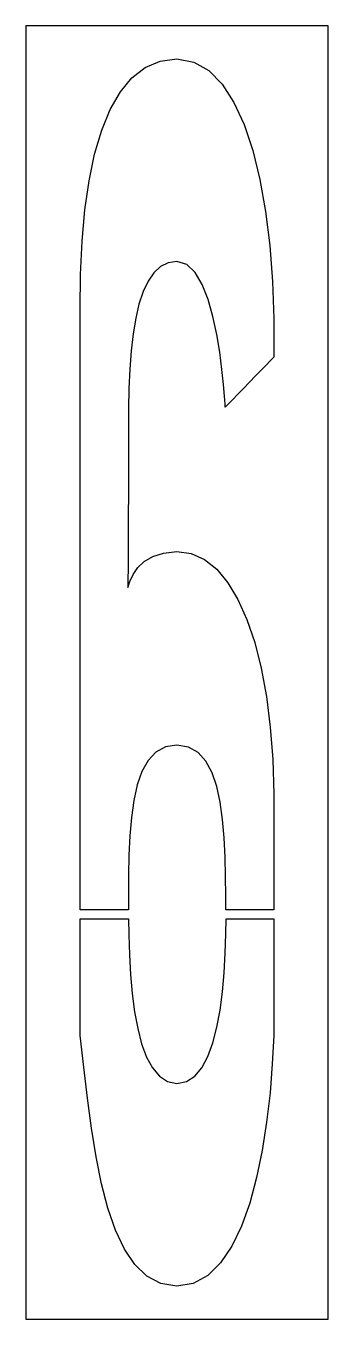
# Model space of a CAD drawing. Extents: x 0 to 25, y 0 to 107.
import ezdxf

# ---------------------------------------------------------------- set-up
doc = ezdxf.new("R2010")
doc.units = 0
doc.layers.add('CUT', color=7, linetype='Continuous')
doc.layers.add('OUTSIDE', color=1, linetype='Continuous')

msp = doc.modelspace()

# ---------------------------------------------------------------- linework, layer by layer
at = {"layer": 'CUT'}
for points in [[(10.505, 63.1), (11.395, 63.38), (12.495, 63.5), (13.675, 63.34), (14.775, 62.85), (15.785, 62.04), (16.705, 60.92), (17.545, 59.53), (18.285, 57.88), (18.925, 55.97), (19.465, 53.85), (19.895, 51.51), (20.215, 48.99), (20.415, 46.29), (20.505, 43.44), (20.505, 41.78), (20.505, 40.11), (20.505, 38.45), (20.505, 36.79), (20.505, 35.12), (20.505, 33.876), (16.552, 33.876), (16.545, 35.01), (16.525, 36.61), (16.485, 38.23), (16.415, 39.81), (16.275, 41.34), (16.075, 42.77), (15.785, 44.07), (15.395, 45.21), (14.885, 46.16), (14.245, 46.88), (13.455, 47.33), (12.495, 47.5), (11.545, 47.35), (10.755, 46.92), (10.105, 46.23), (9.605, 45.31), (9.215, 44.2), (8.925, 42.92), (8.725, 41.51), (8.595, 39.99), (8.525, 38.39), (8.495, 36.74), (8.495, 35.09), (8.495, 33.876), (4.495, 33.876), (4.495, 38.49), (4.495, 43.5), (4.495, 48.5), (4.495, 53.51), (4.495, 58.51), (4.495, 63.52), (4.495, 68.52), (4.495, 73.53), (4.495, 78.53), (4.495, 83.54), (4.515, 86.44), (4.645, 89.19), (4.875, 91.78), (5.225, 94.19), (5.685, 96.39), (6.275, 98.36), (6.975, 100.08), (7.815, 101.54), (8.775, 102.71), (9.875, 103.56), (11.115, 104.08), (12.495, 104.26), (13.885, 104), (15.125, 103.3), (16.235, 102.17), (17.205, 100.67), (18.055, 98.83), (18.765, 96.69), (19.355, 94.28), (19.825, 91.64), (20.165, 88.82), (20.395, 85.84), (20.505, 82.75), (20.505, 79.58), (20.415, 79.5), (20.205, 79.28), (19.875, 78.94), (19.455, 78.52), (18.995, 78.04), (18.495, 77.53), (17.995, 77.01), (17.535, 76.53), (17.125, 76.1), (16.795, 75.76), (16.575, 75.53), (16.495, 75.45), (16.475, 75.69), (16.435, 76.35), (16.345, 77.34), (16.215, 78.58), (16.035, 79.99), (15.785, 81.47), (15.475, 82.96), (15.075, 84.37), (14.585, 85.6), (13.995, 86.59), (13.305, 87.25), (12.495, 87.5), (11.775, 87.4), (11.135, 87.08), (10.585, 86.57), (10.105, 85.88), (9.695, 85.01), (9.355, 83.98), (9.085, 82.82), (8.865, 81.52), (8.705, 80.11), (8.595, 78.59), (8.525, 76.99), (8.495, 75.31), (8.485, 73.56), (8.485, 71.78), (8.475, 70), (8.475, 68.24), (8.465, 66.55), (8.465, 64.96), (8.455, 63.5), (8.455, 62.2), (8.445, 61.11), (8.445, 60.522), (8.605, 61.04), (8.875, 61.62), (9.265, 62.18), (9.795, 62.69)], [(20.505, 30.13), (20.505, 28.47), (20.505, 26.81), (20.505, 25.14), (20.505, 23.48), (20.385, 21.12), (20.195, 18.71), (19.915, 16.31), (19.545, 13.96), (19.085, 11.71), (18.515, 9.6), (17.835, 7.69), (17.035, 6.03), (16.105, 4.65), (15.045, 3.61), (13.845, 2.96), (12.495, 2.74), (11.165, 2.96), (10.005, 3.56), (9.005, 4.52), (8.145, 5.79), (7.405, 7.36), (6.785, 9.17), (6.255, 11.2), (5.805, 13.42), (5.425, 15.79), (5.085, 18.28), (4.785, 20.86), (4.495, 23.48), (4.495, 28.48), (4.495, 33.124), (8.499, 33.124), (8.515, 31.8), (8.565, 30.15), (8.655, 28.52), (8.795, 26.94), (8.995, 25.43), (9.255, 24.04), (9.575, 22.78), (9.975, 21.68), (10.465, 20.78), (11.045, 20.09), (11.715, 19.66), (12.495, 19.5), (13.275, 19.65), (13.965, 20.09), (14.545, 20.8), (15.045, 21.73), (15.455, 22.86), (15.795, 24.15), (16.065, 25.57), (16.265, 27.08), (16.405, 28.66), (16.495, 30.27), (16.545, 31.87), (16.553, 33.124), (20.505, 33.124), (20.505, 31.8)]]:
    msp.add_lwpolyline(points, close=True, dxfattribs=at)
at = {"layer": 'OUTSIDE'}
msp.add_lwpolyline([(0, 0), (25, 0), (25, 107), (0, 107)], close=True, dxfattribs=at)

doc.saveas('drawing.dxf')
